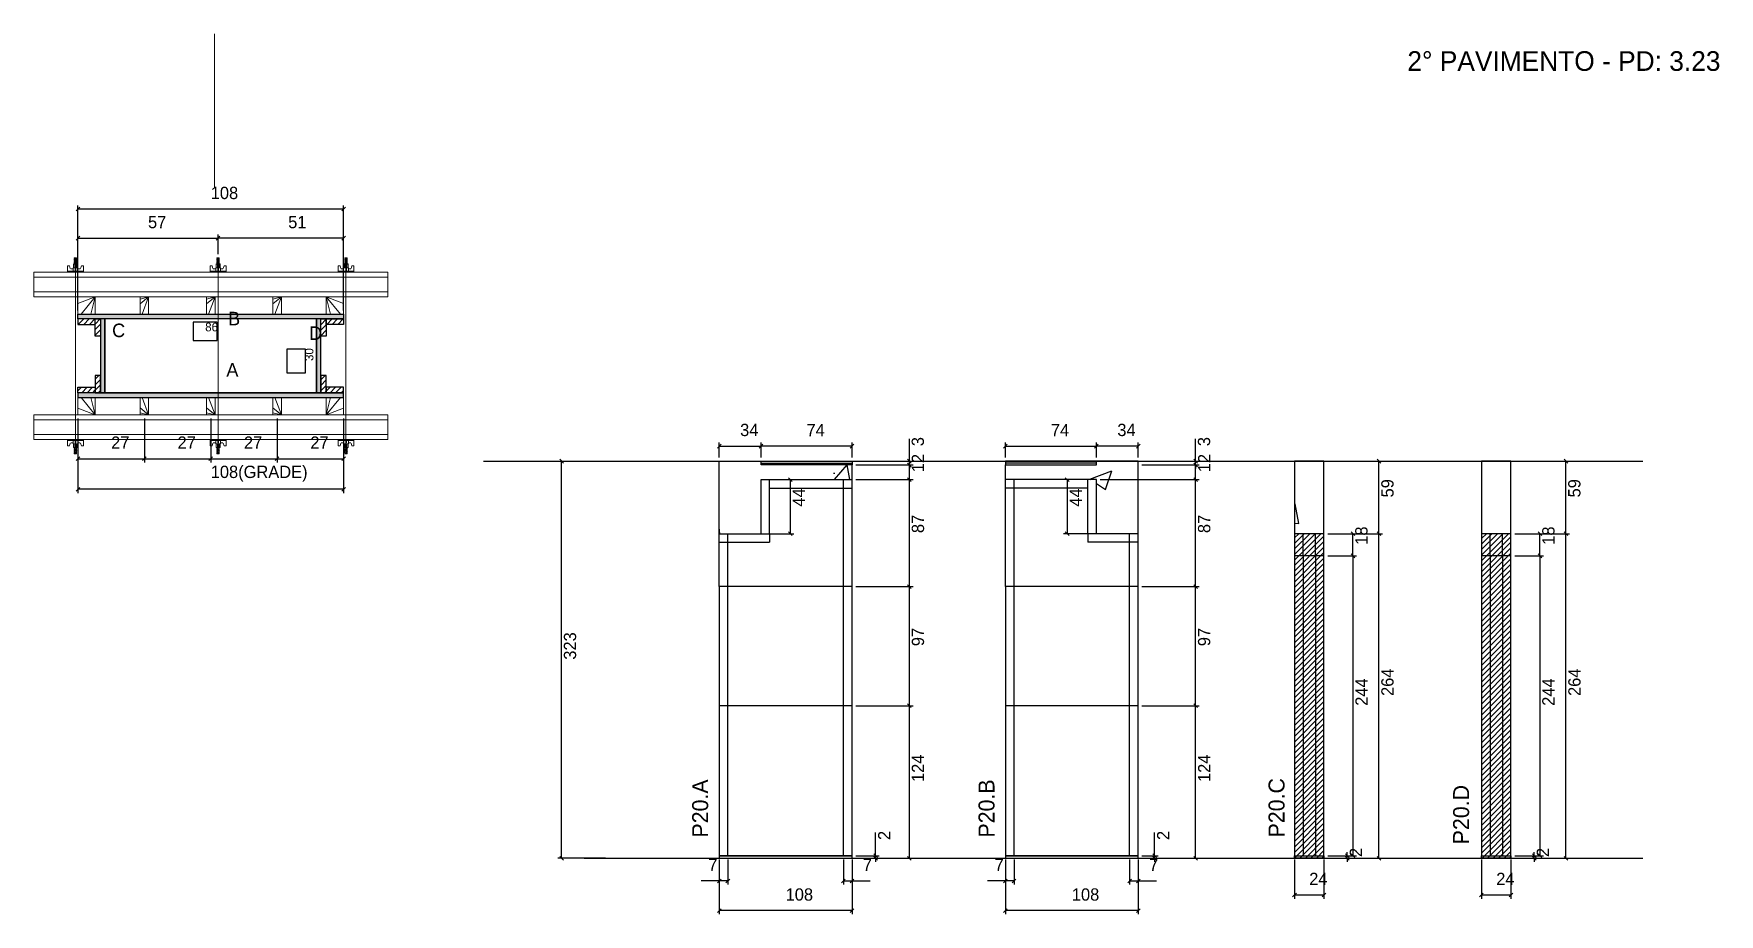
# Model space of a CAD drawing. Header units: metres. Extents: x 1908 to 3279, y 6192 to 6909.
import ezdxf

# ---------------------------------------------------------------- set-up
doc = ezdxf.new("R2010")
doc.units = ezdxf.units.M
for name, color, linetype in [('CHAPA', 7, 'Continuous'), ('COTA', 7, 'Continuous'), ('Hachura', 7, 'Continuous'), ('Madeira', 7, 'Continuous'), ('NIVEL 2° PAV.', 7, 'Continuous'), ('NOMENCLATURA', 7, 'Continuous'), ('Nível', 7, 'Continuous'), ('Painéis', 7, 'Continuous'), ('Perfil Metálico', 7, 'Continuous'), ('SARR_2.2x7', 7, 'Continuous'), ('SARR_EDITAR', 7, 'Continuous'), ('SARRAFO', 7, 'Continuous'), ('Texto Seção', 7, 'Continuous'), ('TEXTO_GERAL', 7, 'Continuous')]:
    doc.layers.add(name, color=color, linetype=linetype)

msp = doc.modelspace()

# ---------------------------------------------------------------- hatches: boundary and pattern name
at = {"layer": 'COTA'}
h = msp.add_hatch(dxfattribs=at)
h.set_pattern_fill('AR-CONC')
h.paths.add_polyline_path([(2499.5, 6558), (2573.5, 6558), (2573.5, 6546), (2499.5, 6546), (2499.5, 6502), (2465.5, 6502), (2465.5, 6561), (2499.5, 6561), (2499.5, 6558)])
h = msp.add_hatch(dxfattribs=at)
h.set_pattern_fill('AR-CONC')
h.paths.add_polyline_path([(2772.3, 6558), (2698.3, 6558), (2698.3, 6546), (2772.3, 6546), (2772.3, 6502), (2806.3, 6502), (2806.3, 6561), (2772.3, 6561), (2772.3, 6558)])
h = msp.add_hatch(dxfattribs=at)
h.set_pattern_fill('AR-CONC')
h.paths.add_polyline_path([(2957.4, 6561), (2933.4, 6561), (2933.4, 6502), (2957.4, 6502), (2957.4, 6561)])
h = msp.add_hatch(dxfattribs=at)
h.set_pattern_fill('AR-CONC')
h.paths.add_polyline_path([(3109.5, 6561), (3085.5, 6561), (3085.5, 6502), (3109.5, 6502), (3109.5, 6561)])
at = {"layer": 'Hachura'}
h = msp.add_hatch(color=7, dxfattribs=at)
h.dxf.hatch_style = 1
h.paths.add_polyline_path([(1943.9, 6676.7), (1943.9, 6680.7), (2159.9, 6680.7), (2159.9, 6676.7), (1943.9, 6676.7)])
h = msp.add_hatch(color=7, dxfattribs=at)
h.dxf.hatch_style = 1
h.paths.add_polyline_path([(1943.9, 6676.7), (1943.9, 6680.7), (2159.9, 6680.7), (2159.9, 6676.7), (1943.9, 6676.7)])
h = msp.add_hatch(dxfattribs=at)
h.set_pattern_fill('ANSI31')
h.paths.add_polyline_path([(1957.9, 6676.7), (1957.9, 6672.3), (1943.9, 6672.3), (1943.9, 6676.7), (1957.9, 6676.7)])
h = msp.add_hatch(dxfattribs=at)
h.set_pattern_fill('ANSI31')
h.paths.add_polyline_path([(1962.3, 6676.7), (1957.9, 6676.7), (1957.9, 6662.7), (1962.3, 6662.7), (1962.3, 6676.7)])
h = msp.add_hatch(color=7, dxfattribs=at)
h.dxf.hatch_style = 1
h.paths.add_polyline_path([(1965.9, 6676.7), (1962.3, 6676.7), (1962.3, 6616.7), (1965.9, 6616.7), (1965.9, 6676.7)])
h = msp.add_hatch(color=7, dxfattribs=at)
h.dxf.hatch_style = 1
h.paths.add_polyline_path([(1965.9, 6676.7), (1962.3, 6676.7), (1962.3, 6616.7), (1965.9, 6616.7), (1965.9, 6676.7)])
h = msp.add_hatch(color=7, dxfattribs=at)
h.dxf.hatch_style = 1
h.paths.add_polyline_path([(2141.5, 6676.7), (2137.9, 6676.7), (2137.9, 6616.7), (2141.5, 6616.7), (2141.5, 6676.7)])
h = msp.add_hatch(color=7, dxfattribs=at)
h.dxf.hatch_style = 1
h.paths.add_polyline_path([(2141.5, 6676.7), (2137.9, 6676.7), (2137.9, 6616.7), (2141.5, 6616.7), (2141.5, 6676.7)])
h = msp.add_hatch(dxfattribs=at)
h.set_pattern_fill('ANSI31')
h.paths.add_polyline_path([(2145.9, 6676.7), (2141.5, 6676.7), (2141.5, 6662.7), (2145.9, 6662.7), (2145.9, 6676.7)])
h = msp.add_hatch(dxfattribs=at)
h.set_pattern_fill('ANSI31')
h.paths.add_polyline_path([(2145.9, 6676.7), (2145.9, 6672.3), (2159.9, 6672.3), (2159.9, 6676.7), (2145.9, 6676.7)])
h = msp.add_hatch(dxfattribs=at)
h.set_pattern_fill('ANSI31')
h.paths.add_polyline_path([(1962.3, 6616.7), (1957.9, 6616.7), (1957.9, 6630.7), (1962.3, 6630.7), (1962.3, 6616.7)])
h = msp.add_hatch(dxfattribs=at)
h.set_pattern_fill('ANSI31')
h.paths.add_polyline_path([(2145.9, 6616.7), (2141.5, 6616.7), (2141.5, 6630.7), (2145.9, 6630.7), (2145.9, 6616.7)])
h = msp.add_hatch(dxfattribs=at)
h.set_pattern_fill('ANSI31')
h.paths.add_polyline_path([(1957.9, 6616.7), (1957.9, 6621.1), (1943.9, 6621.1), (1943.9, 6616.7), (1957.9, 6616.7)])
h = msp.add_hatch(color=7, dxfattribs=at)
h.dxf.hatch_style = 1
h.paths.add_polyline_path([(1943.9, 6616.7), (1943.9, 6612.7), (2159.9, 6612.7), (2159.9, 6616.7), (1943.9, 6616.7)])
h = msp.add_hatch(color=7, dxfattribs=at)
h.dxf.hatch_style = 1
h.paths.add_polyline_path([(1943.9, 6616.7), (1943.9, 6612.7), (2159.9, 6612.7), (2159.9, 6616.7), (1943.9, 6616.7)])
h = msp.add_hatch(dxfattribs=at)
h.set_pattern_fill('ANSI31')
h.paths.add_polyline_path([(2145.9, 6616.7), (2145.9, 6621.1), (2159.9, 6621.1), (2159.9, 6616.7), (2145.9, 6616.7)])
h = msp.add_hatch(dxfattribs=at)
h.set_pattern_fill('ANSI31')
h.paths.add_polyline_path([(2957.4, 6238), (2957.4, 6502), (2933.4, 6502), (2933.4, 6238), (2957.4, 6238)])
h = msp.add_hatch(dxfattribs=at)
h.set_pattern_fill('ANSI31')
h.paths.add_polyline_path([(3109.5, 6238), (3109.5, 6502), (3085.5, 6502), (3085.5, 6238), (3109.5, 6238)])

# ---------------------------------------------------------------- linework, layer by layer
at = {"layer": 'CHAPA', "color": 1, "lineweight": 25}
for points in [[(1943.9, 6676.7), (1943.9, 6680.7), (2159.9, 6680.7), (2159.9, 6676.7)], [(1943.9, 6676.7), (1943.9, 6680.7), (2159.9, 6680.7), (2159.9, 6676.7)], [(1965.9, 6676.7), (1962.3, 6676.7), (1962.3, 6616.7), (1965.9, 6616.7)], [(1965.9, 6676.7), (1962.3, 6676.7), (1962.3, 6616.7), (1965.9, 6616.7)], [(2141.5, 6676.7), (2137.9, 6676.7), (2137.9, 6616.7), (2141.5, 6616.7)], [(2141.5, 6676.7), (2137.9, 6676.7), (2137.9, 6616.7), (2141.5, 6616.7)], [(1943.9, 6616.7), (1943.9, 6612.7), (2159.9, 6612.7), (2159.9, 6616.7)], [(1943.9, 6616.7), (1943.9, 6612.7), (2159.9, 6612.7), (2159.9, 6616.7)]]:
    msp.add_lwpolyline(points, close=True, dxfattribs=at)
at = {"layer": 'COTA', "color": 0, "lineweight": 25}
for p, q in [((1945.4, 6767.6), (1942.4, 6764.6)), ((2158.4, 6764.6), (2161.4, 6767.6)), ((1945.4, 6743.9), (1942.4, 6740.9)), ((2059.4, 6743.9), (2056.4, 6740.9)), ((2056.4, 6740.9), (2059.4, 6743.9)), ((2158.4, 6740.9), (2161.4, 6743.9)), ((2467, 6574.7), (2464, 6571.7)), ((2498, 6571.7), (2501, 6574.7)), ((2501, 6574.7), (2498, 6571.7)), ((2572, 6571.7), (2575, 6574.7)), ((2699.8, 6574.7), (2696.8, 6571.7)), ((2773.8, 6574.7), (2770.8, 6571.7)), ((2770.8, 6571.7), (2773.8, 6574.7)), ((2804.8, 6571.7), (2807.8, 6574.7)), ((1945.4, 6564.5), (1942.4, 6561.5)), ((1996.4, 6561.5), (1999.4, 6564.5)), ((1999.4, 6564.5), (1996.4, 6561.5)), ((2050.4, 6561.5), (2053.4, 6564.5)), ((2053.4, 6564.5), (2050.4, 6561.5)), ((2104.4, 6561.5), (2107.4, 6564.5)), ((2107.4, 6564.5), (2104.4, 6561.5)), ((2158.4, 6561.5), (2161.4, 6564.5)), ((2618.7, 6562.5), (2621.7, 6559.5)), ((2621.7, 6556.5), (2618.7, 6559.5)), ((2621.7, 6556.5), (2618.7, 6559.5)), ((2851.5, 6562.5), (2854.5, 6559.5)), ((2854.5, 6556.5), (2851.5, 6559.5)), ((2854.5, 6556.5), (2851.5, 6559.5)), ((3003.6, 6559.5), (3000.6, 6562.5)), ((3155.7, 6559.5), (3152.7, 6562.5)), ((2524.8, 6544.5), (2521.8, 6547.5)), ((2621.7, 6544.5), (2618.7, 6547.5)), ((2618.7, 6547.5), (2621.7, 6544.5)), ((2750, 6544.5), (2747, 6547.5)), ((2854.5, 6544.5), (2851.5, 6547.5)), ((2851.5, 6547.5), (2854.5, 6544.5)), ((1945.4, 6539.6), (1942.4, 6536.6)), ((2158.4, 6536.6), (2161.4, 6539.6)), ((2521.8, 6503.5), (2524.8, 6500.5)), ((2747, 6503.5), (2750, 6500.5)), ((2982.4, 6500.5), (2979.4, 6503.5)), ((3000.6, 6503.5), (3003.6, 6500.5)), ((3003.6, 6500.5), (3000.6, 6503.5)), ((3134.5, 6500.5), (3131.5, 6503.5)), ((3152.7, 6503.5), (3155.7, 6500.5)), ((3155.7, 6500.5), (3152.7, 6503.5)), ((2982.4, 6482.5), (2979.4, 6485.5)), ((2979.4, 6485.5), (2982.4, 6482.5)), ((3134.5, 6482.5), (3131.5, 6485.5)), ((3131.5, 6485.5), (3134.5, 6482.5)), ((2621.7, 6457.5), (2618.7, 6460.5)), ((2618.7, 6460.5), (2621.7, 6457.5)), ((2854.5, 6457.5), (2851.5, 6460.5)), ((2851.5, 6460.5), (2854.5, 6457.5)), ((2621.7, 6360.5), (2618.7, 6363.5)), ((2618.7, 6363.5), (2621.7, 6360.5)), ((2854.5, 6360.5), (2851.5, 6363.5)), ((2851.5, 6363.5), (2854.5, 6360.5)), ((2591.2, 6241.5), (2594.2, 6238.5)), ((2594.2, 6236.5), (2591.2, 6239.5)), ((2618.7, 6239.5), (2621.7, 6236.5)), ((2818.1, 6241.5), (2821.1, 6238.5)), ((2821.1, 6236.5), (2818.1, 6239.5)), ((2851.5, 6239.5), (2854.5, 6236.5)), ((2974.8, 6241.5), (2977.8, 6238.5)), ((2977.8, 6236.5), (2974.8, 6239.5)), ((2979.4, 6241.5), (2982.4, 6238.5)), ((3000.6, 6239.5), (3003.6, 6236.5)), ((3126.9, 6241.5), (3129.9, 6238.5)), ((3129.9, 6236.5), (3126.9, 6239.5)), ((3131.5, 6241.5), (3134.5, 6238.5)), ((3152.7, 6239.5), (3155.7, 6236.5)), ((2467, 6221), (2464, 6218)), ((2471, 6218), (2474, 6221)), ((2568, 6221), (2565, 6218)), ((2572, 6218), (2575, 6221)), ((2699.8, 6221), (2696.8, 6218)), ((2703.8, 6218), (2706.8, 6221)), ((2800.8, 6221), (2797.8, 6218)), ((2804.8, 6218), (2807.8, 6221)), ((2934.9, 6209.6), (2931.9, 6206.6)), ((2955.9, 6206.6), (2958.9, 6209.6)), ((3087, 6209.6), (3084, 6206.6)), ((3108, 6206.6), (3111, 6209.6)), ((2467, 6196.9), (2464, 6193.9)), ((2572, 6193.9), (2575, 6196.9)), ((2699.8, 6196.9), (2696.8, 6193.9)), ((2804.8, 6193.9), (2807.8, 6196.9))]:
    msp.add_line(p, q, dxfattribs=at)
at = {"layer": 'COTA', "color": 241, "lineweight": 25}
for p, q in [((1943.9, 6683.7), (1943.9, 6769.1)), ((2159.9, 6766.1), (1943.9, 6766.1)), ((2159.9, 6683.7), (2159.9, 6769.1)), ((1943.9, 6717.7), (1943.9, 6745.4)), ((2057.9, 6729.5), (2057.9, 6745.4)), ((2057.9, 6729.5), (2057.9, 6745.4)), ((2159.9, 6717.7), (2159.9, 6745.4)), ((1943.9, 6742.4), (2057.9, 6742.4)), ((2159.9, 6742.4), (2057.9, 6742.4)), ((1943.9, 6595.7), (1943.9, 6535.1)), ((1943.9, 6595.7), (1943.9, 6560)), ((1997.9, 6595.7), (1997.9, 6560)), ((1997.9, 6595.7), (1997.9, 6560)), ((2051.9, 6595.7), (2051.9, 6560)), ((2051.9, 6595.7), (2051.9, 6560)), ((2105.9, 6595.7), (2105.9, 6560)), ((2105.9, 6595.7), (2105.9, 6560)), ((2159.9, 6595.7), (2159.9, 6535.1)), ((2159.9, 6595.7), (2159.9, 6560)), ((1943.9, 6563), (1997.9, 6563)), ((1997.9, 6563), (2051.9, 6563)), ((2051.9, 6563), (2105.9, 6563)), ((2105.9, 6563), (2159.9, 6563)), ((2465.5, 6502), (2465.5, 6561)), ((2465.5, 6561), (2499.5, 6561)), ((2573.5, 6546), (2573.5, 6558)), ((2698.3, 6546), (2698.3, 6558)), ((2806.3, 6561), (2772.3, 6561)), ((2806.3, 6502), (2806.3, 6561)), ((2159.9, 6538.1), (1943.9, 6538.1))]:
    msp.add_line(p, q, dxfattribs=at)
at = {"layer": 'COTA', "color": 180, "lineweight": 25}
for p, q in [((2057, 6674.1), (2037.7, 6674.1)), ((2037.7, 6674.1), (2037.7, 6659.1)), ((2057, 6659.1), (2057, 6674.1)), ((2037.7, 6659.1), (2057, 6659.1)), ((2128.9, 6652.2), (2113.9, 6652.2)), ((2113.9, 6652.2), (2113.9, 6632.9)), ((2128.9, 6632.9), (2128.9, 6652.2)), ((2113.9, 6632.9), (2128.9, 6632.9))]:
    msp.add_line(p, q, dxfattribs=at)
at = {"layer": 'COTA', "color": 4, "lineweight": 25}
for p, q in [((2465.5, 6564), (2465.5, 6576.2)), ((2465.5, 6573.2), (2499.5, 6573.2)), ((2499.5, 6564), (2499.5, 6576.2)), ((2499.5, 6564), (2499.5, 6576.2)), ((2573.5, 6573.2), (2499.5, 6573.2)), ((2573.5, 6564), (2573.5, 6576.2)), ((2620.2, 6561), (2620.2, 6579.3)), ((2698.3, 6564), (2698.3, 6576.2)), ((2698.3, 6573.2), (2772.3, 6573.2)), ((2772.3, 6564), (2772.3, 6576.2)), ((2772.3, 6564), (2772.3, 6576.2)), ((2806.3, 6573.2), (2772.3, 6573.2)), ((2806.3, 6564), (2806.3, 6576.2)), ((2853, 6561), (2853, 6579.3)), ((2576.5, 6561), (2623.2, 6561)), ((2576.5, 6558), (2623.2, 6558)), ((2576.5, 6558), (2623.2, 6558)), ((2620.2, 6558), (2620.2, 6561)), ((2620.2, 6546), (2620.2, 6558)), ((2620.2, 6558), (2620.2, 6555)), ((2809.3, 6561), (2856, 6561)), ((2809.3, 6558), (2856, 6558)), ((2809.3, 6558), (2856, 6558)), ((2853, 6558), (2853, 6561)), ((2853, 6546), (2853, 6558)), ((2853, 6558), (2853, 6555)), ((2960.4, 6561), (3005.1, 6561)), ((3002.1, 6502), (3002.1, 6561)), ((3112.5, 6561), (3157.2, 6561)), ((3154.2, 6502), (3154.2, 6561)), ((2502.5, 6546), (2526.3, 6546)), ((2523.3, 6546), (2523.3, 6502)), ((2576.5, 6546), (2623.2, 6546)), ((2576.5, 6546), (2623.2, 6546)), ((2620.2, 6459), (2620.2, 6546)), ((2769.3, 6546), (2745.5, 6546)), ((2748.5, 6546), (2748.5, 6502)), ((2775.3, 6546), (2856, 6546)), ((2775.3, 6546), (2856, 6546)), ((2853, 6459), (2853, 6546)), ((2502.5, 6502), (2526.3, 6502)), ((2769.3, 6502), (2745.5, 6502)), ((2960.4, 6502), (3005.1, 6502)), ((2960.4, 6502), (3005.1, 6502)), ((2960.4, 6502), (2983.9, 6502)), ((2980.9, 6484), (2980.9, 6502)), ((3002.1, 6238), (3002.1, 6502)), ((3112.5, 6502), (3157.2, 6502)), ((3112.5, 6502), (3157.2, 6502)), ((3112.5, 6502), (3136, 6502)), ((3133, 6484), (3133, 6502)), ((3154.2, 6238), (3154.2, 6502)), ((2960.4, 6484), (2983.9, 6484)), ((2960.4, 6484), (2983.9, 6484)), ((2980.9, 6484), (2980.9, 6240)), ((3112.5, 6484), (3136, 6484)), ((3112.5, 6484), (3136, 6484)), ((3133, 6484), (3133, 6240)), ((2576.5, 6459), (2623.2, 6459)), ((2576.5, 6459), (2623.2, 6459)), ((2620.2, 6362), (2620.2, 6459)), ((2809.3, 6459), (2856, 6459)), ((2809.3, 6459), (2856, 6459)), ((2853, 6362), (2853, 6459)), ((2576.5, 6362), (2623.2, 6362)), ((2576.5, 6362), (2623.2, 6362)), ((2620.2, 6238), (2620.2, 6362)), ((2809.3, 6362), (2856, 6362)), ((2809.3, 6362), (2856, 6362)), ((2853, 6238), (2853, 6362)), ((2592.7, 6240), (2592.7, 6258.8)), ((2819.6, 6240), (2819.6, 6258.8)), ((2576.5, 6240), (2595.7, 6240)), ((2592.7, 6238), (2592.7, 6240)), ((2809.3, 6240), (2822.6, 6240)), ((2819.6, 6238), (2819.6, 6240)), ((2960.4, 6240), (2979.3, 6240)), ((2960.4, 6240), (2983.9, 6240)), ((2976.3, 6240), (2976.3, 6243)), ((2976.3, 6238), (2976.3, 6240)), ((3112.5, 6240), (3131.4, 6240)), ((3112.5, 6240), (3136, 6240)), ((3128.4, 6240), (3128.4, 6243)), ((3128.4, 6238), (3128.4, 6240)), ((2465.5, 6237), (2465.5, 6192.4)), ((2465.5, 6235), (2465.5, 6216.5)), ((2472.5, 6237), (2472.5, 6216.5)), ((2566.5, 6237), (2566.5, 6216.5)), ((2573.5, 6237), (2573.5, 6192.4)), ((2573.5, 6235), (2573.5, 6216.5)), ((2576.5, 6238), (2595.7, 6238)), ((2576.5, 6238), (2623.2, 6238)), ((2592.7, 6238), (2592.7, 6235)), ((2698.3, 6237), (2698.3, 6192.4)), ((2698.3, 6235), (2698.3, 6216.5)), ((2705.3, 6237), (2705.3, 6216.5)), ((2799.3, 6237), (2799.3, 6216.5)), ((2806.3, 6237), (2806.3, 6192.4)), ((2806.3, 6235), (2806.3, 6216.5)), ((2809.3, 6238), (2822.6, 6238)), ((2809.3, 6238), (2856, 6238)), ((2819.6, 6238), (2819.6, 6235)), ((2933.4, 6237), (2933.4, 6205.1)), ((2957.4, 6237), (2957.4, 6205.1)), ((2960.4, 6238), (2979.3, 6238)), ((2960.4, 6238), (3005.1, 6238)), ((2976.3, 6238), (2976.3, 6235)), ((3085.5, 6237), (3085.5, 6205.1)), ((3109.5, 6237), (3109.5, 6205.1)), ((3112.5, 6238), (3131.4, 6238)), ((3112.5, 6238), (3157.2, 6238)), ((3128.4, 6238), (3128.4, 6235)), ((2465.5, 6219.5), (2450.7, 6219.5)), ((2472.5, 6219.5), (2465.5, 6219.5)), ((2566.5, 6219.5), (2573.5, 6219.5)), ((2573.5, 6219.5), (2588.2, 6219.5)), ((2698.3, 6219.5), (2683.6, 6219.5)), ((2705.3, 6219.5), (2698.3, 6219.5)), ((2799.3, 6219.5), (2806.3, 6219.5)), ((2806.3, 6219.5), (2821.1, 6219.5)), ((2933.4, 6208.1), (2957.4, 6208.1)), ((3085.5, 6208.1), (3109.5, 6208.1)), ((2573.5, 6195.4), (2465.5, 6195.4)), ((2806.3, 6195.4), (2698.3, 6195.4))]:
    msp.add_line(p, q, dxfattribs=at)
at = {"layer": 'COTA', "color": 241, "lineweight": 25}
for points in [[(2957.4, 6502), (2957.4, 6561), (2933.4, 6561), (2933.4, 6502)], [(3109.5, 6502), (3109.5, 6561), (3085.5, 6561), (3085.5, 6502)]]:
    msp.add_lwpolyline(points, dxfattribs=at)
at = {"layer": 'Hachura', "color": 0, "lineweight": 9}
for p, q in [((1935.5, 6714.7), (1935.5, 6719.8)), ((1935.5, 6719.8), (1937.1, 6719.8)), ((1937.1, 6719.8), (1937.7, 6717.6)), ((1940, 6718.2), (1943.8, 6718.2)), ((1940, 6715.6), (1940, 6718.2)), ((1943.6, 6721.4), (1940.2, 6721.4)), ((1940.2, 6721.4), (1940.2, 6718.2)), ((1943.6, 6721.3), (1940.2, 6721.3)), ((1940.8, 6725.7), (1943, 6724.7)), ((1942.9, 6724.4), (1940.8, 6725.5)), ((1940.8, 6724.6), (1943, 6723.5)), ((1942.9, 6723.3), (1940.8, 6724.3)), ((1940.8, 6723.4), (1943, 6722.3)), ((1942.9, 6722.1), (1940.8, 6723.2)), ((1942, 6721.4), (1940.8, 6722)), ((1940.9, 6726.2), (1941.2, 6726.5)), ((1940.9, 6725.8), (1940.9, 6726.2)), ((1942.8, 6726.2), (1940.9, 6726.2)), ((1940.9, 6725.8), (1942.8, 6724.9)), ((1940.9, 6725.8), (1942.8, 6724.9)), ((1940.9, 6724.7), (1940.9, 6725.3)), ((1942.8, 6724.3), (1940.9, 6725.3)), ((1940.9, 6724.7), (1942.8, 6723.7)), ((1940.9, 6723.5), (1940.9, 6724.2)), ((1942.8, 6723.2), (1940.9, 6724.2)), ((1940.9, 6723.9), (1940.9, 6724.2)), ((1940.9, 6723.5), (1942.8, 6722.5)), ((1940.9, 6722.3), (1940.9, 6723)), ((1942.8, 6722), (1940.9, 6723)), ((1940.9, 6722.3), (1942.8, 6721.4)), ((1941.8, 6721.4), (1940.9, 6721.8)), ((1940.9, 6721.4), (1940.9, 6721.8)), ((1941.2, 6726.5), (1942.5, 6726.5)), ((1941.3, 6721.4), (1941.3, 6718.2)), ((1942.8, 6725.5), (1941.5, 6726.2)), ((1942.9, 6725.6), (1941.8, 6726.2)), ((1942.3, 6726.2), (1943, 6725.8)), ((1942.8, 6726.2), (1942.5, 6726.5)), ((1942.6, 6726.2), (1942.8, 6726)), ((1942.8, 6725.5), (1942.8, 6724.9)), ((1942.8, 6723.7), (1942.8, 6724.3)), ((1942.8, 6723), (1942.8, 6723.2)), ((1942.8, 6723), (1942.8, 6722.5)), ((1942.8, 6722), (1942.8, 6721.4)), ((1942.8, 6721.4), (1942.8, 6718.2)), ((1943.6, 6718.2), (1943.6, 6721.4)), ((1943.8, 6718.2), (1943.6, 6718.2)), ((1943.8, 6718.2), (1943.6, 6718.2)), ((1943.8, 6718.2), (1943.8, 6715.6)), ((1946.7, 6719.8), (1946.1, 6717.6)), ((1948.4, 6719.8), (1946.7, 6719.8)), ((1948.4, 6715.6), (1948.4, 6719.8)), ((2051.5, 6714.7), (2051.5, 6719.8)), ((2051.5, 6719.8), (2053.1, 6719.8)), ((2053.1, 6719.8), (2053.7, 6717.6)), ((2056, 6718.2), (2059.8, 6718.2)), ((2056, 6715.6), (2056, 6718.2)), ((2059.6, 6721.4), (2056.2, 6721.4)), ((2056.2, 6721.4), (2056.2, 6718.2)), ((2059.6, 6721.3), (2056.2, 6721.3)), ((2056.8, 6725.7), (2059, 6724.7)), ((2058.9, 6724.4), (2056.8, 6725.5)), ((2056.8, 6724.6), (2059, 6723.5)), ((2058.9, 6723.3), (2056.8, 6724.3)), ((2056.8, 6723.4), (2059, 6722.3)), ((2058.9, 6722.1), (2056.8, 6723.2)), ((2058, 6721.4), (2056.8, 6722)), ((2056.9, 6726.2), (2057.2, 6726.5)), ((2056.9, 6725.8), (2056.9, 6726.2)), ((2058.8, 6726.2), (2056.9, 6726.2)), ((2056.9, 6725.8), (2058.8, 6724.9)), ((2056.9, 6725.8), (2058.8, 6724.9)), ((2056.9, 6724.7), (2056.9, 6725.3)), ((2058.8, 6724.3), (2056.9, 6725.3)), ((2056.9, 6724.7), (2058.8, 6723.7)), ((2056.9, 6723.5), (2056.9, 6724.2)), ((2058.8, 6723.2), (2056.9, 6724.2)), ((2056.9, 6723.9), (2056.9, 6724.2)), ((2056.9, 6723.5), (2058.8, 6722.5)), ((2056.9, 6722.3), (2056.9, 6723)), ((2058.8, 6722), (2056.9, 6723)), ((2056.9, 6722.3), (2058.8, 6721.4)), ((2057.8, 6721.4), (2056.9, 6721.8)), ((2056.9, 6721.4), (2056.9, 6721.8)), ((2057.2, 6726.5), (2058.5, 6726.5)), ((2057.3, 6721.4), (2057.3, 6718.2)), ((2058.8, 6725.5), (2057.5, 6726.2)), ((2058.9, 6725.6), (2057.8, 6726.2)), ((2058.3, 6726.2), (2059, 6725.8)), ((2058.8, 6726.2), (2058.5, 6726.5)), ((2058.6, 6726.2), (2058.8, 6726)), ((2058.8, 6725.5), (2058.8, 6724.9)), ((2058.8, 6723.7), (2058.8, 6724.3)), ((2058.8, 6723), (2058.8, 6723.2)), ((2058.8, 6723), (2058.8, 6722.5)), ((2058.8, 6722), (2058.8, 6721.4)), ((2058.8, 6721.4), (2058.8, 6718.2)), ((2059.6, 6718.2), (2059.6, 6721.4)), ((2059.8, 6718.2), (2059.6, 6718.2)), ((2059.8, 6718.2), (2059.6, 6718.2)), ((2059.8, 6718.2), (2059.8, 6715.6)), ((2062.7, 6719.8), (2062.1, 6717.6)), ((2064.4, 6719.8), (2062.7, 6719.8)), ((2064.4, 6715.6), (2064.4, 6719.8)), ((2155.5, 6715.6), (2155.5, 6719.8)), ((2155.5, 6719.8), (2157.1, 6719.8)), ((2157.1, 6719.8), (2157.7, 6717.6)), ((2163.9, 6718.2), (2160, 6718.2)), ((2160, 6718.2), (2160, 6715.6)), ((2160, 6718.2), (2160.2, 6718.2)), ((2160, 6718.2), (2160.2, 6718.2)), ((2160.2, 6721.4), (2163.6, 6721.4)), ((2160.2, 6718.2), (2160.2, 6721.4)), ((2160.2, 6721.3), (2163.6, 6721.3)), ((2161.5, 6726.2), (2160.9, 6725.8)), ((2160.9, 6725.6), (2162, 6726.2)), ((2163, 6725.7), (2160.9, 6724.7)), ((2160.9, 6724.4), (2163.1, 6725.5)), ((2163, 6724.6), (2160.9, 6723.5)), ((2160.9, 6723.3), (2163.1, 6724.3)), ((2163, 6723.4), (2160.9, 6722.3)), ((2160.9, 6722.1), (2163.1, 6723.2)), ((2161, 6726.2), (2161.3, 6726.5)), ((2161.3, 6726.2), (2161, 6726)), ((2161, 6725.5), (2162.3, 6726.2)), ((2161, 6726.2), (2163, 6726.2)), ((2163, 6725.8), (2161, 6724.9)), ((2163, 6725.8), (2161, 6724.9)), ((2161, 6725.5), (2161, 6724.9)), ((2161, 6724.3), (2163, 6725.3)), ((2163, 6724.7), (2161, 6723.7)), ((2161, 6723.7), (2161, 6724.3)), ((2161, 6723.2), (2163, 6724.2)), ((2163, 6723.5), (2161, 6722.5)), ((2161, 6723), (2161, 6723.2)), ((2161, 6723), (2161, 6722.5)), ((2161, 6722), (2163, 6723)), ((2163, 6722.3), (2161, 6721.4)), ((2161, 6722), (2161, 6721.4)), ((2161, 6721.4), (2161, 6718.2)), ((2162.6, 6726.5), (2161.3, 6726.5)), ((2161.8, 6721.4), (2163.1, 6722)), ((2162, 6721.4), (2163, 6721.8)), ((2163, 6726.2), (2162.6, 6726.5)), ((2162.6, 6721.4), (2162.6, 6718.2)), ((2163, 6725.8), (2163, 6726.2)), ((2163, 6724.7), (2163, 6725.3)), ((2163, 6723.5), (2163, 6724.2)), ((2163, 6723.9), (2163, 6724.2)), ((2163, 6722.3), (2163, 6723)), ((2163, 6721.4), (2163, 6721.8)), ((2163.6, 6721.4), (2163.6, 6718.2)), ((2163.9, 6715.6), (2163.9, 6718.2)), ((2166.7, 6719.8), (2166.1, 6717.6)), ((2168.4, 6719.8), (2166.7, 6719.8)), ((2168.4, 6714.7), (2168.4, 6719.8)), ((1935.5, 6715.6), (1948.4, 6715.6)), ((1935.5, 6715.6), (1940.6, 6715.6)), ((1948.4, 6714.7), (1935.5, 6714.7)), ((1935.6, 6715.6), (1935.6, 6714.7)), ((1935.8, 6715.6), (1935.8, 6714.7)), ((1936.2, 6715.6), (1936.2, 6714.7)), ((1936.6, 6715.6), (1936.6, 6714.7)), ((1937.5, 6715.6), (1937.5, 6714.7)), ((1938, 6717.4), (1940, 6717.4)), ((1938.9, 6715.6), (1938.9, 6714.7)), ((1947.4, 6714.7), (1939.6, 6714.7)), ((1941.9, 6715.6), (1940, 6715.6)), ((1940.6, 6715.6), (1941.3, 6715.6)), ((1941, 6715.3), (1941, 6715.5)), ((1941, 6714.8), (1941, 6715.3)), ((1941.6, 6715.6), (1941.6, 6717.6)), ((1941.9, 6715.6), (1941.9, 6714.7)), ((1942.1, 6717.6), (1942.1, 6715.6)), ((1942.9, 6715.5), (1942.9, 6715)), ((1945.8, 6717.4), (1943.8, 6717.4)), ((1944.9, 6715.6), (1944.9, 6714.7)), ((1946.4, 6715.6), (1946.4, 6714.7)), ((1947.2, 6715.6), (1947.2, 6714.7)), ((1947.7, 6715.6), (1947.7, 6714.7)), ((1948, 6715.6), (1948, 6714.7)), ((1948.2, 6715.6), (1948.2, 6714.7)), ((1948.4, 6715.6), (1948.4, 6714.7)), ((2051.5, 6715.6), (2064.4, 6715.6)), ((2051.5, 6715.6), (2056.6, 6715.6)), ((2064.4, 6714.7), (2051.5, 6714.7)), ((2051.6, 6715.6), (2051.6, 6714.7)), ((2051.8, 6715.6), (2051.8, 6714.7)), ((2052.2, 6715.6), (2052.2, 6714.7)), ((2052.6, 6715.6), (2052.6, 6714.7)), ((2053.5, 6715.6), (2053.5, 6714.7)), ((2054, 6717.4), (2056, 6717.4)), ((2054.9, 6715.6), (2054.9, 6714.7)), ((2063.4, 6714.7), (2055.6, 6714.7)), ((2057.9, 6715.6), (2056, 6715.6)), ((2056.6, 6715.6), (2057.3, 6715.6)), ((2057, 6715.3), (2057, 6715.5)), ((2057, 6714.8), (2057, 6715.3)), ((2057.6, 6715.6), (2057.6, 6717.6)), ((2057.9, 6715.6), (2057.9, 6714.7)), ((2058.1, 6717.6), (2058.1, 6715.6)), ((2058.9, 6715.5), (2058.9, 6715)), ((2061.8, 6717.4), (2059.8, 6717.4)), ((2060.9, 6715.6), (2060.9, 6714.7)), ((2062.4, 6715.6), (2062.4, 6714.7)), ((2063.2, 6715.6), (2063.2, 6714.7)), ((2063.7, 6715.6), (2063.7, 6714.7)), ((2064, 6715.6), (2064, 6714.7)), ((2064.2, 6715.6), (2064.2, 6714.7)), ((2064.4, 6715.6), (2064.4, 6714.7)), ((2168.4, 6715.6), (2155.5, 6715.6)), ((2155.5, 6715.6), (2155.5, 6714.7)), ((2155.5, 6714.7), (2168.4, 6714.7)), ((2155.6, 6715.6), (2155.6, 6714.7)), ((2155.8, 6715.6), (2155.8, 6714.7)), ((2156.2, 6715.6), (2156.2, 6714.7)), ((2156.4, 6714.7), (2164.2, 6714.7)), ((2156.6, 6715.6), (2156.6, 6714.7)), ((2157.5, 6715.6), (2157.5, 6714.7)), ((2158, 6717.4), (2160, 6717.4)), ((2158.9, 6715.6), (2158.9, 6714.7)), ((2160.9, 6715.5), (2160.9, 6715)), ((2161.7, 6717.6), (2161.7, 6715.6)), ((2161.9, 6715.6), (2163.9, 6715.6)), ((2161.9, 6715.6), (2161.9, 6714.7)), ((2162.2, 6715.6), (2162.2, 6717.6)), ((2163.2, 6715.6), (2162.6, 6715.6)), ((2162.9, 6715.3), (2162.9, 6715.5)), ((2162.9, 6714.8), (2162.9, 6715.3)), ((2168.4, 6715.6), (2163.2, 6715.6)), ((2165.8, 6717.4), (2163.9, 6717.4)), ((2165, 6715.6), (2165, 6714.7)), ((2166.4, 6715.6), (2166.4, 6714.7)), ((2167.2, 6715.6), (2167.2, 6714.7)), ((2167.7, 6715.6), (2167.7, 6714.7)), ((2168, 6715.6), (2168, 6714.7)), ((2168.2, 6715.6), (2168.2, 6714.7)), ((1948.4, 6578.7), (1935.5, 6578.7)), ((1935.5, 6578.7), (1935.5, 6573.5)), ((1935.5, 6577.8), (1948.4, 6577.8)), ((1935.5, 6577.8), (1940.6, 6577.8)), ((1935.5, 6573.5), (1937.1, 6573.5)), ((1935.6, 6577.8), (1935.6, 6578.7)), ((1935.8, 6577.8), (1935.8, 6578.7)), ((1936.2, 6577.8), (1936.2, 6578.7)), ((1936.6, 6577.8), (1936.6, 6578.7)), ((1937.1, 6573.5), (1937.7, 6575.7)), ((1937.5, 6577.8), (1937.5, 6578.7)), ((1938, 6576), (1940, 6576)), ((1938.9, 6577.8), (1938.9, 6578.7)), ((1947.4, 6578.7), (1939.6, 6578.7)), ((1941.9, 6577.8), (1940, 6577.8)), ((1940, 6577.8), (1940, 6575.2)), ((1940, 6575.2), (1943.8, 6575.2)), ((1940.2, 6572), (1940.2, 6575.2)), ((1943.6, 6572), (1940.2, 6572)), ((1943.6, 6572), (1940.2, 6572)), ((1940.6, 6577.8), (1941.3, 6577.8)), ((1942, 6572), (1940.8, 6571.3)), ((1942.9, 6571.2), (1940.8, 6570.2)), ((1940.8, 6569.9), (1943, 6571)), ((1942.9, 6570.1), (1940.8, 6569)), ((1940.8, 6568.8), (1943, 6569.9)), ((1942.9, 6568.9), (1940.8, 6567.9)), ((1940.8, 6567.6), (1943, 6568.7)), ((1940.9, 6571), (1942.8, 6572)), ((1941.8, 6572), (1940.9, 6571.5)), ((1940.9, 6572), (1940.9, 6571.5)), ((1942.8, 6571.3), (1940.9, 6570.4)), ((1940.9, 6571), (1940.9, 6570.4)), ((1940.9, 6569.8), (1942.8, 6570.8)), ((1942.8, 6570.2), (1940.9, 6569.2)), ((1940.9, 6569.8), (1940.9, 6569.2)), ((1940.9, 6568.7), (1942.8, 6569.6)), ((1940.9, 6569.4), (1940.9, 6569.2)), ((1942.8, 6569), (1940.9, 6568)), ((1940.9, 6568.7), (1940.9, 6568)), ((1940.9, 6567.5), (1942.8, 6568.5)), ((1940.9, 6567.5), (1942.8, 6568.5)), ((1940.9, 6567.5), (1940.9, 6567.2)), ((1940.9, 6567.2), (1941.2, 6566.9)), ((1942.8, 6567.2), (1940.9, 6567.2)), ((1941, 6578.5), (1941, 6578.1)), ((1941, 6578.1), (1941, 6577.9)), ((1941.3, 6572), (1941.3, 6575.2)), ((1942.8, 6567.8), (1941.5, 6567.2)), ((1941.6, 6577.8), (1941.6, 6575.8)), ((1942.9, 6567.8), (1941.8, 6567.2)), ((1941.9, 6577.8), (1941.9, 6578.7)), ((1942.1, 6575.8), (1942.1, 6577.8)), ((1942.3, 6567.2), (1943, 6567.5)), ((1942.8, 6567.2), (1942.5, 6566.9)), ((1942.6, 6567.2), (1942.8, 6567.3)), ((1942.8, 6572), (1942.8, 6575.2)), ((1942.8, 6571.3), (1942.8, 6572)), ((1942.8, 6570.4), (1942.8, 6570.8)), ((1942.8, 6570.4), (1942.8, 6570.2)), ((1942.8, 6569.6), (1942.8, 6569)), ((1942.8, 6567.8), (1942.8, 6568.5)), ((1942.9, 6577.9), (1942.9, 6578.3)), ((1943.6, 6575.2), (1943.6, 6572)), ((1943.8, 6575.2), (1943.6, 6575.2)), ((1943.8, 6575.2), (1943.6, 6575.2)), ((1945.8, 6576), (1943.8, 6576)), ((1943.8, 6575.2), (1943.8, 6577.8)), ((1944.9, 6577.8), (1944.9, 6578.7)), ((1946.7, 6573.5), (1946.1, 6575.7)), ((1946.4, 6577.8), (1946.4, 6578.7)), ((1948.4, 6573.5), (1946.7, 6573.5)), ((1947.2, 6577.8), (1947.2, 6578.7)), ((1947.7, 6577.8), (1947.7, 6578.7)), ((1948, 6577.8), (1948, 6578.7)), ((1948.2, 6577.8), (1948.2, 6578.7)), ((1948.4, 6577.8), (1948.4, 6578.7)), ((1948.4, 6577.8), (1948.4, 6573.5)), ((2064.4, 6578.7), (2051.5, 6578.7)), ((2051.5, 6578.7), (2051.5, 6573.5)), ((2051.5, 6577.8), (2064.4, 6577.8)), ((2051.5, 6577.8), (2056.6, 6577.8)), ((2051.5, 6573.5), (2053.1, 6573.5)), ((2051.6, 6577.8), (2051.6, 6578.7)), ((2051.8, 6577.8), (2051.8, 6578.7)), ((2052.2, 6577.8), (2052.2, 6578.7)), ((2052.6, 6577.8), (2052.6, 6578.7)), ((2053.1, 6573.5), (2053.7, 6575.7)), ((2053.5, 6577.8), (2053.5, 6578.7)), ((2054, 6576), (2056, 6576)), ((2054.9, 6577.8), (2054.9, 6578.7)), ((2063.4, 6578.7), (2055.6, 6578.7)), ((2057.9, 6577.8), (2056, 6577.8)), ((2056, 6577.8), (2056, 6575.2)), ((2056, 6575.2), (2059.8, 6575.2)), ((2056.2, 6572), (2056.2, 6575.2)), ((2059.6, 6572), (2056.2, 6572)), ((2059.6, 6572), (2056.2, 6572)), ((2056.6, 6577.8), (2057.3, 6577.8)), ((2058, 6572), (2056.8, 6571.3)), ((2058.9, 6571.2), (2056.8, 6570.2)), ((2056.8, 6569.9), (2059, 6571)), ((2058.9, 6570.1), (2056.8, 6569)), ((2056.8, 6568.8), (2059, 6569.9)), ((2058.9, 6568.9), (2056.8, 6567.9)), ((2056.8, 6567.6), (2059, 6568.7)), ((2056.9, 6571), (2058.8, 6572)), ((2057.8, 6572), (2056.9, 6571.5)), ((2056.9, 6572), (2056.9, 6571.5)), ((2058.8, 6571.3), (2056.9, 6570.4)), ((2056.9, 6571), (2056.9, 6570.4)), ((2056.9, 6569.8), (2058.8, 6570.8)), ((2058.8, 6570.2), (2056.9, 6569.2)), ((2056.9, 6569.8), (2056.9, 6569.2)), ((2056.9, 6568.7), (2058.8, 6569.6)), ((2056.9, 6569.4), (2056.9, 6569.2)), ((2058.8, 6569), (2056.9, 6568)), ((2056.9, 6568.7), (2056.9, 6568)), ((2056.9, 6567.5), (2058.8, 6568.5)), ((2056.9, 6567.5), (2058.8, 6568.5)), ((2056.9, 6567.5), (2056.9, 6567.2)), ((2056.9, 6567.2), (2057.2, 6566.9)), ((2058.8, 6567.2), (2056.9, 6567.2)), ((2057, 6578.5), (2057, 6578.1)), ((2057, 6578.1), (2057, 6577.9)), ((2057.3, 6572), (2057.3, 6575.2)), ((2058.8, 6567.8), (2057.5, 6567.2)), ((2057.6, 6577.8), (2057.6, 6575.8)), ((2058.9, 6567.8), (2057.8, 6567.2)), ((2057.9, 6577.8), (2057.9, 6578.7)), ((2058.1, 6575.8), (2058.1, 6577.8)), ((2058.3, 6567.2), (2059, 6567.5)), ((2058.8, 6567.2), (2058.5, 6566.9)), ((2058.6, 6567.2), (2058.8, 6567.3)), ((2058.8, 6572), (2058.8, 6575.2)), ((2058.8, 6571.3), (2058.8, 6572)), ((2058.8, 6570.4), (2058.8, 6570.8)), ((2058.8, 6570.4), (2058.8, 6570.2)), ((2058.8, 6569.6), (2058.8, 6569)), ((2058.8, 6567.8), (2058.8, 6568.5)), ((2058.9, 6577.9), (2058.9, 6578.3)), ((2059.6, 6575.2), (2059.6, 6572)), ((2059.8, 6575.2), (2059.6, 6575.2)), ((2059.8, 6575.2), (2059.6, 6575.2)), ((2061.8, 6576), (2059.8, 6576)), ((2059.8, 6575.2), (2059.8, 6577.8)), ((2060.9, 6577.8), (2060.9, 6578.7)), ((2062.7, 6573.5), (2062.1, 6575.7)), ((2062.4, 6577.8), (2062.4, 6578.7)), ((2064.4, 6573.5), (2062.7, 6573.5)), ((2063.2, 6577.8), (2063.2, 6578.7)), ((2063.7, 6577.8), (2063.7, 6578.7)), ((2064, 6577.8), (2064, 6578.7)), ((2064.2, 6577.8), (2064.2, 6578.7)), ((2064.4, 6577.8), (2064.4, 6578.7)), ((2064.4, 6577.8), (2064.4, 6573.5)), ((2155.5, 6578.7), (2168.4, 6578.7)), ((2155.5, 6577.8), (2155.5, 6578.7)), ((2168.4, 6577.8), (2155.5, 6577.8)), ((2155.5, 6577.8), (2155.5, 6573.5)), ((2155.5, 6573.5), (2157.1, 6573.5)), ((2155.6, 6577.8), (2155.6, 6578.7)), ((2155.8, 6577.8), (2155.8, 6578.7)), ((2156.2, 6577.8), (2156.2, 6578.7)), ((2156.4, 6578.7), (2164.2, 6578.7)), ((2156.6, 6577.8), (2156.6, 6578.7)), ((2157.1, 6573.5), (2157.7, 6575.7)), ((2157.5, 6577.8), (2157.5, 6578.7)), ((2158, 6576), (2160, 6576)), ((2158.9, 6577.8), (2158.9, 6578.7)), ((2160, 6575.2), (2160, 6577.8)), ((2163.9, 6575.2), (2160, 6575.2)), ((2160, 6575.2), (2160.2, 6575.2)), ((2160, 6575.2), (2160.2, 6575.2)), ((2160.2, 6575.2), (2160.2, 6572)), ((2160.2, 6572), (2163.6, 6572)), ((2160.2, 6572), (2163.6, 6572)), ((2160.9, 6577.9), (2160.9, 6578.3)), ((2160.9, 6571.2), (2163.1, 6570.2)), ((2163, 6569.9), (2160.9, 6571)), ((2160.9, 6570.1), (2163.1, 6569)), ((2163, 6568.8), (2160.9, 6569.9)), ((2160.9, 6568.9), (2163.1, 6567.9)), ((2163, 6567.6), (2160.9, 6568.7)), ((2160.9, 6567.8), (2162, 6567.2)), ((2161.5, 6567.2), (2160.9, 6567.5)), ((2161, 6572), (2161, 6575.2)), ((2161, 6571.3), (2161, 6572)), ((2163, 6571), (2161, 6572)), ((2161, 6571.3), (2163, 6570.4)), ((2161, 6570.4), (2161, 6570.8)), ((2163, 6569.8), (2161, 6570.8)), ((2161, 6570.4), (2161, 6570.2)), ((2161, 6570.2), (2163, 6569.2)), ((2161, 6569.6), (2161, 6569)), ((2163, 6568.7), (2161, 6569.6)), ((2161, 6569), (2163, 6568)), ((2163, 6567.5), (2161, 6568.5)), ((2161, 6567.8), (2161, 6568.5)), ((2163, 6567.5), (2161, 6568.5)), ((2161, 6567.8), (2162.3, 6567.2)), ((2161.3, 6567.2), (2161, 6567.3)), ((2161, 6567.2), (2161.3, 6566.9)), ((2161, 6567.2), (2163, 6567.2)), ((2161.7, 6575.8), (2161.7, 6577.8)), ((2161.8, 6572), (2163.1, 6571.3)), ((2161.9, 6577.8), (2161.9, 6578.7)), ((2161.9, 6577.8), (2163.9, 6577.8)), ((2162, 6572), (2163, 6571.5)), ((2162.2, 6577.8), (2162.2, 6575.8)), ((2163.2, 6577.8), (2162.6, 6577.8)), ((2162.6, 6572), (2162.6, 6575.2)), ((2163, 6567.2), (2162.6, 6566.9)), ((2162.9, 6578.5), (2162.9, 6578.1)), ((2162.9, 6578.1), (2162.9, 6577.9)), ((2163, 6572), (2163, 6571.5)), ((2163, 6571), (2163, 6570.4)), ((2163, 6569.8), (2163, 6569.2)), ((2163, 6569.4), (2163, 6569.2)), ((2163, 6568.7), (2163, 6568)), ((2163, 6567.5), (2163, 6567.2)), ((2168.4, 6577.8), (2163.2, 6577.8)), ((2163.6, 6572), (2163.6, 6575.2)), ((2163.9, 6577.8), (2163.9, 6575.2)), ((2165.8, 6576), (2163.9, 6576)), ((2165, 6577.8), (2165, 6578.7)), ((2166.7, 6573.5), (2166.1, 6575.7)), ((2166.4, 6577.8), (2166.4, 6578.7)), ((2168.4, 6573.5), (2166.7, 6573.5)), ((2167.2, 6577.8), (2167.2, 6578.7)), ((2167.7, 6577.8), (2167.7, 6578.7)), ((2168, 6577.8), (2168, 6578.7)), ((2168.2, 6577.8), (2168.2, 6578.7)), ((2168.4, 6578.7), (2168.4, 6573.5)), ((1941.2, 6566.9), (1942.5, 6566.9)), ((2057.2, 6566.9), (2058.5, 6566.9)), ((2162.6, 6566.9), (2161.3, 6566.9))]:
    msp.add_line(p, q, dxfattribs=at)
at = {"layer": 'Hachura', "color": 251, "lineweight": 9}
for p, q in [((1941.9, 6725.5), (1941.9, 6571.7)), ((2057.9, 6725.5), (2057.9, 6571.7)), ((2161.9, 6725.5), (2161.9, 6571.7))]:
    msp.add_line(p, q, dxfattribs=at)
at = {"layer": 'Madeira', "color": 126, "lineweight": 18}
for p, q in [((1957.9, 6694.7), (1943.9, 6689.3)), ((1957.9, 6694.7), (1946.4, 6680.7)), ((1957.9, 6694.7), (1954.4, 6680.7)), ((2001.4, 6694.7), (1994.4, 6688.9)), ((2001.4, 6694.7), (1994.4, 6692.9)), ((2001.4, 6694.7), (1996, 6680.7)), ((2055.4, 6694.7), (2048.4, 6688.9)), ((2055.4, 6694.7), (2048.4, 6692.9)), ((2055.4, 6694.7), (2050, 6680.7)), ((2109.4, 6694.7), (2102.4, 6688.9)), ((2109.4, 6694.7), (2102.4, 6692.9)), ((2109.4, 6694.7), (2104, 6680.7)), ((2145.9, 6694.7), (2157.4, 6680.7)), ((2145.9, 6694.7), (2149.4, 6680.7)), ((2145.9, 6694.7), (2159.9, 6689.2)), ((1957.9, 6598.7), (1946.4, 6612.7)), ((1957.9, 6598.7), (1954.4, 6612.7)), ((2001.4, 6598.7), (1996, 6612.7)), ((2055.4, 6598.7), (2050, 6612.7)), ((2109.4, 6598.7), (2104, 6612.7)), ((2145.9, 6598.7), (2157.4, 6612.7)), ((2145.9, 6598.7), (2149.4, 6612.7)), ((1957.9, 6598.7), (1943.9, 6604.1)), ((2001.4, 6598.7), (1994.4, 6604.4)), ((2001.4, 6598.7), (1994.4, 6600.4)), ((2055.4, 6598.7), (2048.4, 6604.4)), ((2055.4, 6598.7), (2048.4, 6600.4)), ((2109.4, 6598.7), (2102.4, 6604.4)), ((2109.4, 6598.7), (2102.4, 6600.4)), ((2145.9, 6598.7), (2159.9, 6604.1))]:
    msp.add_line(p, q, dxfattribs=at)
for points in [[(2159.9, 6694.7), (2159.9, 6680.7), (1943.9, 6680.7), (1943.9, 6694.7)], [(1957.9, 6694.7), (1957.9, 6680.7), (1943.9, 6680.7), (1943.9, 6694.7)], [(2001.4, 6694.7), (1994.4, 6694.7), (1994.4, 6680.7), (2001.4, 6680.7)], [(2055.4, 6694.7), (2048.4, 6694.7), (2048.4, 6680.7), (2055.4, 6680.7)], [(2109.4, 6694.7), (2102.4, 6694.7), (2102.4, 6680.7), (2109.4, 6680.7)], [(2145.9, 6694.7), (2145.9, 6680.7), (2159.9, 6680.7), (2159.9, 6694.7)], [(2159.9, 6598.7), (2159.9, 6612.7), (1943.9, 6612.7), (1943.9, 6598.7)], [(1957.9, 6598.7), (1957.9, 6612.7), (1943.9, 6612.7), (1943.9, 6598.7)], [(2001.4, 6598.7), (1994.4, 6598.7), (1994.4, 6612.7), (2001.4, 6612.7)], [(2055.4, 6598.7), (2048.4, 6598.7), (2048.4, 6612.7), (2055.4, 6612.7)], [(2109.4, 6598.7), (2102.4, 6598.7), (2102.4, 6612.7), (2109.4, 6612.7)], [(2145.9, 6598.7), (2145.9, 6612.7), (2159.9, 6612.7), (2159.9, 6598.7)]]:
    msp.add_lwpolyline(points, close=True, dxfattribs=at)
at = {"layer": 'NIVEL 2° PAV.', "color": 4, "lineweight": 25}
for p, q in [((2334.1, 6561), (2340.3, 6561)), ((2337.3, 6238), (2337.3, 6561)), ((2372.9, 6238), (2334.3, 6238))]:
    msp.add_line(p, q, dxfattribs=at)
at = {"layer": 'NIVEL 2° PAV.', "color": 0, "lineweight": 25}
for p, q in [((2338.8, 6559.5), (2335.8, 6562.5)), ((2335.8, 6239.5), (2338.8, 6236.5))]:
    msp.add_line(p, q, dxfattribs=at)
at = {"layer": 'Nível', "color": 4, "lineweight": 25}
for p, q in [((2273.7, 6561), (3216.7, 6561)), ((2355.7, 6238), (3216.7, 6238))]:
    msp.add_line(p, q, dxfattribs=at)
at = {"layer": 'Painéis', "color": 200, "lineweight": 25}
for p, q in [((2499.5, 6546), (2573.5, 6546)), ((2499.5, 6502), (2499.5, 6546)), ((2573.5, 6459), (2573.5, 6546)), ((2772.3, 6546), (2698.3, 6546)), ((2698.3, 6459), (2698.3, 6546)), ((2772.3, 6502), (2772.3, 6546)), ((2465.5, 6502), (2499.5, 6502)), ((2465.5, 6459), (2465.5, 6502)), ((2806.3, 6502), (2772.3, 6502)), ((2806.3, 6459), (2806.3, 6502)), ((2933.4, 6502), (2933.4, 6240)), ((2957.4, 6502), (2933.4, 6502)), ((2957.4, 6240), (2957.4, 6502)), ((3085.5, 6502), (3085.5, 6240)), ((3109.5, 6502), (3085.5, 6502)), ((3109.5, 6240), (3109.5, 6502)), ((2957.4, 6484), (2933.4, 6484)), ((3109.5, 6484), (3085.5, 6484)), ((2465.5, 6459), (2465.5, 6238)), ((2573.5, 6459), (2465.5, 6459)), ((2573.5, 6238), (2573.5, 6459)), ((2698.3, 6459), (2698.3, 6238)), ((2806.3, 6459), (2698.3, 6459)), ((2806.3, 6238), (2806.3, 6459)), ((2573.5, 6362), (2465.5, 6362)), ((2806.3, 6362), (2698.3, 6362)), ((2465.5, 6240), (2573.5, 6240)), ((2698.3, 6240), (2806.3, 6240)), ((2933.4, 6240), (2957.4, 6240)), ((3085.5, 6240), (3109.5, 6240))]:
    msp.add_line(p, q, dxfattribs=at)
for points in [[(2137.9, 6616.7), (2137.9, 6676.7), (1965.9, 6676.7), (1965.9, 6616.7)], [(2573.5, 6558), (2499.5, 6558), (2499.5, 6561), (2573.5, 6561)], [(2698.3, 6558), (2772.3, 6558), (2772.3, 6561), (2698.3, 6561)], [(2573.5, 6240), (2465.5, 6240), (2465.5, 6238), (2573.5, 6238)], [(2806.3, 6240), (2698.3, 6240), (2698.3, 6238), (2806.3, 6238)], [(2933.4, 6240), (2957.4, 6240), (2957.4, 6238), (2933.4, 6238)], [(3085.5, 6240), (3109.5, 6240), (3109.5, 6238), (3085.5, 6238)]]:
    msp.add_lwpolyline(points, close=True, dxfattribs=at)
at = {"layer": 'Perfil Metálico', "color": 224, "lineweight": 18}
for points in [[(1907.9, 6714.7), (1907.9, 6694.7), (2195.9, 6694.7), (2195.9, 6714.7)], [(2195.9, 6698.7), (2195.9, 6710.7), (1907.9, 6710.7), (1907.9, 6698.7)], [(1907.9, 6578.7), (1907.9, 6598.7), (2195.9, 6598.7), (2195.9, 6578.7)], [(2195.9, 6594.7), (2195.9, 6582.7), (1907.9, 6582.7), (1907.9, 6594.7)]]:
    msp.add_lwpolyline(points, close=True, dxfattribs=at)
at = {"layer": 'SARR_2.2x7', "color": 40, "lineweight": 25}
for p, q in [((2506.5, 6502), (2506.5, 6546)), ((2566.5, 6459), (2566.5, 6546)), ((2705.3, 6459), (2705.3, 6546)), ((2765.3, 6502), (2765.3, 6546)), ((2506.5, 6539), (2573.5, 6539)), ((2765.3, 6539), (2698.3, 6539)), ((2472.5, 6459), (2472.5, 6502)), ((2499.5, 6502), (2506.5, 6502)), ((2506.5, 6502), (2506.5, 6495)), ((2772.3, 6502), (2765.3, 6502)), ((2765.3, 6502), (2765.3, 6495)), ((2799.3, 6459), (2799.3, 6502)), ((2940.4, 6484), (2940.4, 6502)), ((2950.4, 6484), (2950.4, 6502)), ((3092.5, 6484), (3092.5, 6502)), ((3102.5, 6484), (3102.5, 6502)), ((2465.5, 6495), (2506.5, 6495)), ((2806.3, 6495), (2765.3, 6495)), ((2940.4, 6484), (2940.4, 6240)), ((2950.4, 6484), (2950.4, 6240)), ((3092.5, 6484), (3092.5, 6240)), ((3102.5, 6484), (3102.5, 6240)), ((2472.5, 6362), (2472.5, 6459)), ((2566.5, 6362), (2566.5, 6459)), ((2705.3, 6362), (2705.3, 6459)), ((2799.3, 6362), (2799.3, 6459)), ((2472.5, 6240), (2472.5, 6362)), ((2566.5, 6240), (2566.5, 6362)), ((2705.3, 6240), (2705.3, 6362)), ((2799.3, 6240), (2799.3, 6362))]:
    msp.add_line(p, q, dxfattribs=at)
at = {"layer": 'SARR_EDITAR', "color": 141, "lineweight": 25}
for p, q in [((2499.5, 6559.5), (2573.5, 6559.5)), ((2772.3, 6559.5), (2698.3, 6559.5))]:
    msp.add_line(p, q, dxfattribs=at)
at = {"layer": 'SARRAFO', "color": 251, "lineweight": 25}
for points in [[(1943.9, 6672.3), (1957.9, 6672.3), (1957.9, 6676.7), (1943.9, 6676.7)], [(1957.9, 6662.7), (1957.9, 6676.7), (1962.3, 6676.7), (1962.3, 6662.7)], [(2141.5, 6662.7), (2141.5, 6676.7), (2145.9, 6676.7), (2145.9, 6662.7)], [(2159.9, 6672.3), (2145.9, 6672.3), (2145.9, 6676.7), (2159.9, 6676.7)], [(1957.9, 6630.7), (1957.9, 6616.7), (1962.3, 6616.7), (1962.3, 6630.7)], [(2141.5, 6630.7), (2141.5, 6616.7), (2145.9, 6616.7), (2145.9, 6630.7)], [(1943.9, 6621.1), (1957.9, 6621.1), (1957.9, 6616.7), (1943.9, 6616.7)], [(2159.9, 6621.1), (2145.9, 6621.1), (2145.9, 6616.7), (2159.9, 6616.7)]]:
    msp.add_lwpolyline(points, close=True, dxfattribs=at)
at = {"layer": 'Texto Seção', "color": 252, "lineweight": 15}
msp.add_line((2054.9, 6783.7), (2054.9, 6908.7), dxfattribs=at)

# ---------------------------------------------------------------- texts
at = {"layer": 'COTA', "color": 241, "lineweight": 25}
for s, p in [('108', (2051.9, 6774.2)), ('57', (2000.9, 6750.5)), ('51', (2114.9, 6750.5)), ('27', (1970.9, 6571.1)), ('27', (2024.9, 6571.1)), ('27', (2078.9, 6571.1)), ('27', (2132.9, 6571.1)), ('108(GRADE)', (2051.9, 6547.3))]:
    msp.add_text(s, height=10, dxfattribs=at).set_placement(p)
at = {"layer": 'COTA', "color": 1, "lineweight": 25}
msp.add_text('86', height=7, dxfattribs=at).set_placement((2047.4, 6666.6))
msp.add_text('30', height=7, rotation=90, dxfattribs=at).set_placement((2135.4, 6642.5))
at = {"layer": 'COTA', "color": 240, "lineweight": 25}
for s, p in [('34', (2482.5, 6581.4)), ('74', (2536.5, 6581.3)), ('74', (2735.3, 6581.3)), ('34', (2789.3, 6581.4)), ('7', (2456.6, 6227.6)), ('7', (2582.3, 6227.6)), ('7', (2689.5, 6227.6)), ('7', (2815.2, 6227.6)), ('24', (2945.4, 6216.2)), ('24', (3097.5, 6216.2)), ('108', (2519.5, 6203.5)), ('108', (2752.3, 6203.5))]:
    msp.add_text(s, height=10, dxfattribs=at).set_placement(p)
for s, p in [('3', (2632, 6573.2)), ('3', (2864.8, 6573.2)), ('12', (2632.1, 6552)), ('12', (2865, 6552)), ('59', (3014, 6531.5)), ('59', (3166, 6531.5)), ('44', (2535.2, 6524)), ('44', (2760.5, 6524)), ('87', (2632.1, 6502.5)), ('87', (2864.9, 6502.5)), ('18', (2992.8, 6493)), ('18', (3144.9, 6493)), ('97', (2632.1, 6410.5)), ('97', (2864.9, 6410.5)), ('264', (3014, 6370)), ('264', (3166.1, 6370)), ('244', (2992.9, 6362)), ('244', (3144.9, 6362)), ('124', (2632.1, 6300)), ('124', (2865, 6300)), ('2', (2604.7, 6252.8)), ('2', (2831.6, 6252.8)), ('2', (2988.3, 6239)), ('2', (3140.4, 6239))]:
    msp.add_text(s, height=10, rotation=90, dxfattribs=at).set_placement(p)
at = {"layer": 'NIVEL 2° PAV.', "color": 240, "lineweight": 25}
msp.add_text('323', height=10, rotation=90, dxfattribs=at).set_placement((2349.1, 6399.5))
at = {"layer": 'NOMENCLATURA', "color": 2, "lineweight": 25}
msp.add_text('2° PAVIMENTO - PD: 3.23', height=16, dxfattribs=at).set_placement((3025.2, 6878.5))
at = {"layer": 'Texto Seção', "color": 7, "lineweight": 15}
for s, p in [('P20.A', (2456.5, 6254.8)), ('P20.B', (2689.4, 6254.8)), ('P20.C', (2925.3, 6254.9)), ('P20.D', (3075.4, 6249.3))]:
    msp.add_text(s, height=13, rotation=90, dxfattribs=at).set_placement(p)
at = {"layer": 'TEXTO_GERAL', "color": 7, "lineweight": 25}
for s, p in [('B', (2066, 6671.5)), ('C', (1971.7, 6661.9)), ('D', (2131.9, 6659.6)), ('A', (2064.6, 6629.8))]:
    msp.add_text(s, height=11, dxfattribs=at).set_placement(p)

doc.saveas('drawing.dxf')
